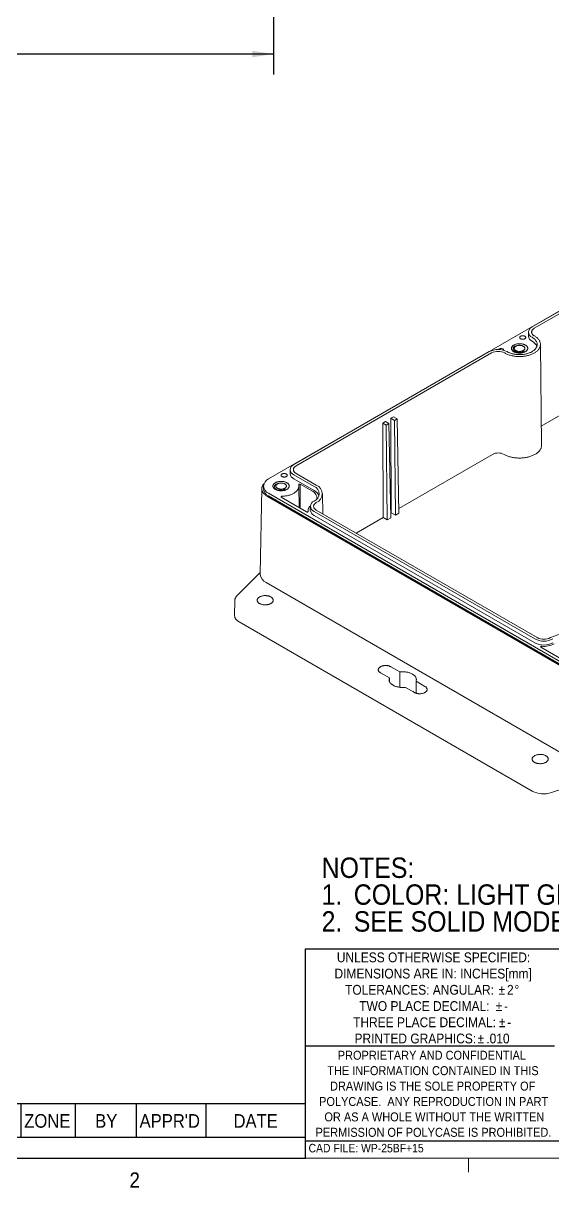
# Model space of a CAD drawing. Header units: inches. Extents: x 0.3 to 33.9, y 0.2 to 21.7.
# Drawn here: x 25.96 to 29.21, y 0.28 to 7.41 of the extents above; entities that cross this region are included whole.
import ezdxf

# ---------------------------------------------------------------- set-up
doc = ezdxf.new("R2010")
doc.units = ezdxf.units.IN
doc.header["$MEASUREMENT"] = 0
doc.linetypes.add('SLD-Dashed', pattern=[0.075, 0.05, -0.025])
doc.linetypes.add('SLD-Solid', pattern=[0])
doc.layers.add('FORMAT', color=7, linetype='SLD-Solid')
doc.layers.add('SLD-0', color=7, linetype='SLD-Solid')
doc.styles.add('SLDTEXTSTYLE1', font='GOTHIC.TTF', dxfattribs={"width": 0.913})
doc.dimstyles.new('SLDDIMSTYLE1', dxfattribs={"dimtxt": 0.125, "dimasz": 0.13, "dimexe": 0, "dimexo": 0.0625, "dimgap": 0.03125, "dimtad": 0, "dimtih": 1, "dimtoh": 1, "dimdec": 3, "dimrnd": 1e-09, "dimzin": 12, "dimdsep": 46, "dimtxsty": 'SLDTEXTSTYLE1', "dimsah": 1, "dimcen": 0.09, "dimadec": 0, "dimazin": 3, "dimtfac": 1, "dimtdec": 3, "dimtofl": 0, "dimtmove": 0, "dimatfit": 3, "dimfxl": 0, "dimfrac": 2, "dimtolj": 1, "dimtzin": 12, "dimarcsym": 0})

# ---------------------------------------------------------------- blocks, each defined once
blk = doc.blocks.new('SW_NOTE_1')
at = {"layer": 'SLD-0', "color": 0, "char_height": 0.125, "attachment_point": 1, "style": 'SLDTEXTSTYLE1'}
for s, insert in [('NOTES:', (0, 0.1597)), ('1.', (0, -0.0047)), ('COLOR: LIGHT GRAY', (0.1969, -0.0047)), ('2.', (0, -0.1691)), ('SEE SOLID MODEL FOR COMPLETE PART DEFINITION.', (0.1969, -0.1691))]:
    blk.add_mtext(s, dxfattribs=dict(at, insert=insert))
blk = doc.blocks.new('SW_NOTE_2')
at = {"layer": 'FORMAT', "color": 0, "char_height": 0.06, "attachment_point": 2, "style": 'SLDTEXTSTYLE1'}
for s, insert in [('UNLESS OTHERWISE SPECIFIED:', (0.5672, 0.0766)), ('DIMENSIONS ARE IN: INCHES[mm]', (0.5648, -0.0227)), ('TOLERANCES: ANGULAR: ', (0.4813, -0.1221)), ('%%p', (0.9859, -0.1221)), ('2', (1.0375, -0.1221)), ('%%d', (1.0774, -0.1221)), ('TWO PLACE DECIMAL: ', (0.511, -0.2215)), ('%%p', (0.9679, -0.2215)), ('-', (1.011, -0.2215)), ('THREE PLACE DECIMAL: ', (0.5121, -0.3208)), ('%%p', (0.9875, -0.3208)), ('-', (1.0306, -0.3208)), ('PRINTED GRAPHICS: ', (0.4556, -0.4202)), ('.010', (0.9616, -0.4202)), ('%%p', (0.8567, -0.4202))]:
    blk.add_mtext(s, dxfattribs=dict(at, insert=insert))
blk = doc.blocks.new('SW_NOTE_4')
at = {"layer": 'FORMAT', "color": 0, "char_height": 0.055, "attachment_point": 2, "style": 'SLDTEXTSTYLE1'}
for s, insert in [('PROPRIETARY AND CONFIDENTIAL', (0.5827, 0.0703)), ('THE INFORMATION CONTAINED IN THIS', (0.5892, -0.0241)), ('DRAWING IS THE SOLE PROPERTY OF', (0.5875, -0.1185)), ('POLYCASE.  ANY REPRODUCTION IN PART ', (0.5935, -0.2129)), ('OR AS A WHOLE WITHOUT THE WRITTEN ', (0.5977, -0.3072)), ('PERMISSION OF POLYCASE IS PROHIBITED.', (0.5923, -0.4016))]:
    blk.add_mtext(s, dxfattribs=dict(at, insert=insert))
blk = doc.blocks.new('SW_TABLEANNOTATION_0')
at = {"layer": 'SLD-0', "color": 0}
for p, q in [((0, 0), (0, -0.3333)), ((4.4719, 0), (0, 0)), ((0.2775, 0), (0.2775, -0.2036)), ((2.7288, 0), (2.7288, -0.2036)), ((3.0624, 0), (3.0624, -0.2036)), ((3.4352, 0), (3.4352, -0.2036)), ((3.8628, 0), (3.8628, -0.2036)), ((4.4719, -0.3333), (4.4719, 0)), ((0, -0.2036), (4.4719, -0.2036)), ((0, -0.3333), (4.4719, -0.3333))]:
    blk.add_line(p, q, dxfattribs=at)
at = {"layer": 'SLD-0', "color": 0, "attachment_point": 1, "style": 'SLDTEXTSTYLE1'}
for s, insert, char_height in [('REV.', (0.0209, -0.0625), 0.08333), ('DESCRIPTION', (1.1543, -0.0625), 0.083333), ('ZONE', (2.7497, -0.0625), 0.08333), ('BY', (3.1841, -0.0625), 0.08333), ("APPR'D", (3.4561, -0.0625), 0.08333), ('DATE', (4.0314, -0.0625), 0.08333), ('REVISIONS', (1.9634, -0.2291), 0.08333)]:
    blk.add_mtext(s, dxfattribs=dict(at, insert=insert, char_height=char_height))
blk = doc.blocks.new('*D52')
at = {"layer": 'SLD-0'}
for p, q in [((22.7314, 8.1331), (22.7314, 7.1)), ((27.4952, 8.1331), (27.4952, 7.1)), ((22.7314, 7.225), (24.5858, 7.225)), ((27.4952, 7.225), (25.3431, 7.225))]:
    blk.add_line(p, q, dxfattribs=at)
for points in [[(22.7314, 7.225), (22.8614, 7.205), (22.8614, 7.245)], [(27.4952, 7.225), (27.3652, 7.245), (27.3652, 7.205)]]:
    blk.add_solid(points, dxfattribs=at)
at = {"layer": 'SLD-0', "char_height": 0.125, "attachment_point": 1, "style": 'SLDTEXTSTYLE1'}
for s, insert in [('2X ', (24.5858, 7.2854, 0.8179)), ('4.764', (24.8259, 7.2854, 0.8179))]:
    blk.add_mtext(s, dxfattribs=dict(at, insert=insert))

msp = doc.modelspace()

# ---------------------------------------------------------------- linework, layer by layer
at = {"color": 7, "linetype": 'SLD-Solid', "lineweight": 15}
for p, q in [((30.3865, 6.30997), (27.46579, 4.62388)), ((30.2763, 6.24503), (29.07899, 5.55384)), ((30.29044, 6.23686), (29.09313, 5.54567)), ((29.05644, 5.5224), (29.05644, 5.49829)), ((29.13722, 4.82948), (29.13062, 5.44734)), ((28.81736, 5.4028), (27.62005, 4.71161)), ((28.8315, 5.39464), (27.63419, 4.70344)), ((29.13597, 4.94712), (29.69545, 5.2701)), ((28.23141, 5.00414), (28.21479, 4.99455)), ((28.21479, 4.99455), (28.21635, 4.41624)), ((28.21479, 4.99455), (28.236, 4.9823)), ((28.25262, 4.9919), (28.23141, 5.00414)), ((28.236, 4.9823), (28.25262, 4.9919)), ((28.26408, 4.41429), (28.25262, 4.9919)), ((28.18138, 4.97527), (28.16477, 4.96567)), ((28.16477, 4.96567), (28.16633, 4.38736)), ((28.16477, 4.96567), (28.18598, 4.95343)), ((28.2026, 4.96302), (28.18138, 4.97527)), ((28.18598, 4.95343), (28.2026, 4.96302)), ((28.19188, 4.37261), (28.18598, 4.95343)), ((28.21405, 4.38541), (28.2026, 4.96302)), ((28.24191, 4.40149), (28.236, 4.9823)), ((28.2635, 4.44346), (28.83617, 4.77405)), ((27.5975, 4.68018), (27.5975, 4.65607)), ((27.62005, 4.64875), (27.7438, 4.57731)), ((27.63419, 4.65691), (27.75794, 4.58547)), ((27.42428, 4.5645), (27.41311, 4.04216)), ((27.43411, 4.57973), (27.43411, 4.56366)), ((27.62005, 4.62463), (27.7438, 4.5532)), ((27.65217, 4.44852), (27.65077, 4.58012)), ((27.65881, 4.44469), (27.65991, 4.5906)), ((27.65991, 4.5906), (27.73425, 4.54769)), ((27.45883, 4.51549), (29.32383, 3.43885)), ((27.46579, 4.53558), (29.33078, 3.45894)), ((27.46579, 4.51951), (29.33078, 3.44287)), ((27.69862, 4.42171), (27.54335, 4.51135)), ((27.54726, 4.50909), (27.54725, 4.51716)), ((27.79732, 4.41007), (27.79601, 4.53287)), ((27.70774, 4.43228), (27.70764, 4.42216)), ((27.70863, 4.4236), (27.70865, 4.4246)), ((27.72124, 4.45607), (27.72124, 4.43196)), ((27.7438, 4.42464), (29.09684, 3.64354)), ((27.75794, 4.43281), (29.11099, 3.65171)), ((27.7438, 4.40053), (29.09684, 3.61943)), ((28.00149, 4.2922), (28.16633, 4.38736)), ((28.19188, 4.37261), (28.16633, 4.38736)), ((28.21405, 4.38541), (28.19188, 4.37261)), ((28.21348, 4.41458), (28.21635, 4.41624)), ((28.24191, 4.40149), (28.21635, 4.41624)), ((28.26408, 4.41429), (28.24191, 4.40149)), ((27.4133, 4.05105), (27.27468, 3.91244)), ((27.41314, 4.04216), (27.41317, 4.03915)), ((27.45094, 3.98872), (29.31593, 2.91208)), ((27.25863, 3.87731), (27.25674, 3.78864)), ((29.07952, 2.71213), (27.28556, 3.74776)), ((29.13353, 3.59335), (29.2888, 3.50372)), ((29.13853, 3.59047), (29.13854, 3.59914)), ((28.15052, 3.43647), (28.20517, 3.40492)), ((28.2692, 3.44189), (28.21455, 3.47344)), ((28.2692, 3.44189), (28.2692, 3.34749)), ((28.20517, 3.40492), (28.20517, 3.38445)), ((28.2195, 3.3661), (28.23741, 3.35576)), ((28.42334, 3.3529), (28.36869, 3.38445)), ((28.36869, 3.38445), (28.36869, 3.31179)), ((28.30466, 3.34749), (28.35931, 3.31594)), ((29.47296, 2.79463), (29.19833, 2.7031))]:
    msp.add_line(p, q, dxfattribs=at)
at = {"color": 7, "linetype": 'SLD-Solid', "lineweight": 0}
for p, q in [((33.51583, 0.46397), (0.51583, 0.46397)), ((28.69017, 0.46397), (28.69017, 0.37917))]:
    msp.add_line(p, q, dxfattribs=at)
at = {"color": 7, "linetype": 'SLD-Solid', "lineweight": 15, "flags": 128}
for points in [[(29.09313, 5.49914), (29.09727, 5.49663), (29.10121, 5.49401), (29.10493, 5.49129), (29.10842, 5.48848), (29.11168, 5.48557), (29.1147, 5.48258), (29.11748, 5.4795), (29.12, 5.47636), (29.12226, 5.47315), (29.12426, 5.46989), (29.126, 5.46657), (29.12746, 5.46321), (29.12865, 5.45981), (29.12956, 5.45639), (29.13019, 5.45294), (29.13054, 5.44948), (29.13061, 5.44602), (29.1304, 5.44256), (29.12991, 5.4391), (29.12914, 5.43567), (29.12809, 5.43226), (29.12676, 5.42888), (29.12516, 5.42554), (29.1233, 5.42225), (29.12116, 5.41901), (29.11877, 5.41583), (29.11612, 5.41272), (29.11322, 5.40969), (29.11008, 5.40674), (29.1067, 5.40387), (29.1031, 5.40111), (29.09927, 5.39844), (29.09523, 5.39588), (29.09099, 5.39343), (29.08655, 5.39109), (29.08192, 5.38888), (29.07713, 5.3868), (29.07217, 5.38485), (29.06705, 5.38304), (29.0618, 5.38136), (29.05641, 5.37984), (29.05091, 5.37845), (29.0453, 5.37722), (29.0396, 5.37614), (29.03381, 5.37522), (29.02796, 5.37446), (29.02205, 5.37385), (29.0161, 5.3734), (29.01012, 5.37312), (29.00412, 5.373), (28.99812, 5.37304), (28.99213, 5.37324), (28.98616, 5.37361), (28.98023, 5.37413), (28.97435, 5.37482), (28.96853, 5.37566), (28.96278, 5.37666), (28.95712, 5.37782), (28.95157, 5.37913), (28.94612, 5.38058), (28.9408, 5.38218), (28.93561, 5.38393), (28.93058, 5.38581), (28.9257, 5.38783), (28.92099, 5.38997), (28.91645, 5.39224), (28.91211, 5.39464)], [(29.07899, 5.49097), (29.08276, 5.48868), (29.08632, 5.48629), (29.08967, 5.48379), (29.0928, 5.4812), (29.09569, 5.47851), (29.09835, 5.47575), (29.10076, 5.47292), (29.10292, 5.47001), (29.10482, 5.46705), (29.10645, 5.46404), (29.10783, 5.46098), (29.10893, 5.45789), (29.10976, 5.45476), (29.11031, 5.45162), (29.11059, 5.44847), (29.11059, 5.44531), (29.11031, 5.44215), (29.10976, 5.43901), (29.10893, 5.43589), (29.10783, 5.43279), (29.10645, 5.42973), (29.10482, 5.42672), (29.10292, 5.42376), (29.10076, 5.42086), (29.09835, 5.41802), (29.09569, 5.41526), (29.0928, 5.41258), (29.08967, 5.40998), (29.08632, 5.40749), (29.08276, 5.40509), (29.07899, 5.4028), (29.07502, 5.40062), (29.07087, 5.39857), (29.06654, 5.39663), (29.06205, 5.39483), (29.05741, 5.39316), (29.05263, 5.39162), (29.04771, 5.39023), (29.04268, 5.38899), (29.03755, 5.38789), (29.03233, 5.38694), (29.02704, 5.38615), (29.02168, 5.38552), (29.01627, 5.38504), (29.01082, 5.38472), (29.00536, 5.38456), (28.99989, 5.38456), (28.99442, 5.38472), (28.98898, 5.38504), (28.98357, 5.38552), (28.97821, 5.38615), (28.97291, 5.38694), (28.96769, 5.38789), (28.96256, 5.38899), (28.95753, 5.39023), (28.95262, 5.39162), (28.94783, 5.39316), (28.94319, 5.39483), (28.9387, 5.39663), (28.93437, 5.39857), (28.93022, 5.40062), (28.92625, 5.4028)], [(29.00899, 5.48176), (29.00746, 5.48276), (29.00615, 5.48386), (29.00509, 5.48504), (29.00429, 5.48629), (29.00376, 5.48759), (29.00351, 5.48892), (29.00355, 5.49025), (29.00387, 5.49157), (29.00447, 5.49285), (29.00533, 5.49409), (29.00646, 5.49525), (29.00782, 5.49633), (29.0094, 5.4973), (29.01118, 5.49815), (29.01312, 5.49887), (29.0152, 5.49945), (29.01739, 5.49987), (29.01965, 5.50014), (29.02196, 5.50024), (29.02426, 5.50018), (29.02654, 5.49995), (29.02875, 5.49957), (29.03086, 5.49903), (29.03284, 5.49834), (29.03466, 5.49753), (29.03629, 5.49658), (29.03771, 5.49553), (29.0389, 5.49439), (29.03983, 5.49317), (29.0405, 5.49189), (29.04089, 5.49058), (29.04099, 5.48925), (29.04081, 5.48792), (29.04036, 5.48661), (29.03962, 5.48535), (29.03862, 5.48415), (29.03738, 5.48303), (29.0359, 5.482), (29.03422, 5.48109), (29.03236, 5.4803), (29.03034, 5.47965), (29.0282, 5.47915), (29.02597, 5.47881), (29.02369, 5.47862), (29.02138, 5.4786), (29.01908, 5.47875), (29.01684, 5.47905), (29.01467, 5.47951), (29.01262, 5.48013), (29.01072, 5.48088), (29.00899, 5.48176)], [(29.09313, 5.54567), (29.09036, 5.54395), (29.08781, 5.54212), (29.08549, 5.54019), (29.08341, 5.53817), (29.08159, 5.53607), (29.08003, 5.5339), (29.07875, 5.53167), (29.07774, 5.5294), (29.07702, 5.52709), (29.07658, 5.52475), (29.07644, 5.5224), (29.07658, 5.52006), (29.07702, 5.51772), (29.07774, 5.51541), (29.07875, 5.51313), (29.08003, 5.5109), (29.08159, 5.50873), (29.08341, 5.50663), (29.08549, 5.50461), (29.08781, 5.50268), (29.09036, 5.50086), (29.09313, 5.49914)], [(28.96727, 5.40237), (28.97001, 5.4009), (28.97293, 5.39955), (28.97602, 5.39834), (28.97926, 5.39726), (28.98263, 5.39632), (28.98611, 5.39553), (28.98968, 5.39489), (28.99333, 5.39441), (28.99702, 5.39409), (29.00075, 5.39393), (29.00449, 5.39393), (29.00822, 5.39409), (29.01192, 5.39441), (29.01556, 5.39489), (29.01914, 5.39553), (29.02262, 5.39632), (29.02599, 5.39726), (29.02922, 5.39834), (29.03231, 5.39955), (29.03524, 5.4009), (29.03798, 5.40237), (29.04052, 5.40395), (29.04285, 5.40564), (29.04496, 5.40742), (29.04683, 5.40929), (29.04845, 5.41123), (29.04982, 5.41324), (29.05092, 5.41531), (29.05175, 5.41741), (29.05231, 5.41954), (29.05259, 5.4217), (29.05259, 5.42386), (29.05231, 5.42601), (29.05175, 5.42814), (29.05092, 5.43025), (29.04982, 5.43231), (29.04845, 5.43432), (29.04683, 5.43626), (29.04496, 5.43813), (29.04285, 5.43992), (29.04052, 5.4416), (29.03798, 5.44319), (29.03524, 5.44465), (29.03231, 5.446), (29.02922, 5.44722), (29.02599, 5.4483), (29.02262, 5.44923), (29.01914, 5.45002), (29.01556, 5.45066), (29.01192, 5.45114), (29.00822, 5.45146), (29.00449, 5.45162), (29.00075, 5.45162), (28.99702, 5.45146), (28.99333, 5.45114), (28.98968, 5.45066), (28.98611, 5.45002), (28.98263, 5.44923), (28.97926, 5.4483), (28.97602, 5.44722), (28.97293, 5.446), (28.97001, 5.44465), (28.96727, 5.44319), (28.96472, 5.4416), (28.96239, 5.43992), (28.96029, 5.43813), (28.95842, 5.43626), (28.95679, 5.43432), (28.95543, 5.43231), (28.95433, 5.43025), (28.95349, 5.42814), (28.95294, 5.42601), (28.95266, 5.42386), (28.95266, 5.4217), (28.95294, 5.41954), (28.95349, 5.41741), (28.95433, 5.41531), (28.95543, 5.41324), (28.95679, 5.41123), (28.95842, 5.40929), (28.96029, 5.40742), (28.96239, 5.40564), (28.96472, 5.40395), (28.96727, 5.40237)], [(28.96727, 5.40237), (28.97001, 5.4009), (28.97293, 5.39955), (28.97602, 5.39834), (28.97926, 5.39726), (28.98263, 5.39632), (28.98611, 5.39553), (28.98968, 5.39489), (28.99333, 5.39441), (28.99702, 5.39409), (29.00075, 5.39393), (29.00449, 5.39393), (29.00822, 5.39409), (29.01192, 5.39441), (29.01556, 5.39489), (29.01914, 5.39553), (29.02262, 5.39632), (29.02599, 5.39726), (29.02922, 5.39834), (29.03231, 5.39955), (29.03524, 5.4009), (29.03798, 5.40237), (29.04052, 5.40395), (29.04285, 5.40564), (29.04496, 5.40742), (29.04683, 5.40929), (29.04845, 5.41123), (29.04982, 5.41324), (29.05092, 5.41531), (29.05175, 5.41741), (29.05231, 5.41954), (29.05259, 5.4217), (29.05259, 5.42386), (29.05231, 5.42601), (29.05175, 5.42814), (29.05092, 5.43025), (29.04982, 5.43231), (29.04845, 5.43432), (29.04683, 5.43626), (29.04496, 5.43813), (29.04285, 5.43992), (29.04052, 5.4416), (29.03798, 5.44319), (29.03524, 5.44465), (29.03231, 5.446), (29.02922, 5.44722), (29.02599, 5.4483), (29.02262, 5.44923), (29.01914, 5.45002), (29.01556, 5.45066), (29.01192, 5.45114), (29.00822, 5.45146), (29.00449, 5.45162), (29.00075, 5.45162), (28.99702, 5.45146), (28.99333, 5.45114), (28.98968, 5.45066), (28.98611, 5.45002), (28.98263, 5.44923), (28.97926, 5.4483), (28.97602, 5.44722), (28.97293, 5.446), (28.97001, 5.44465), (28.96727, 5.44319), (28.96472, 5.4416), (28.96239, 5.43992), (28.96029, 5.43813), (28.95842, 5.43626), (28.95679, 5.43432), (28.95543, 5.43231), (28.95433, 5.43025), (28.95349, 5.42814), (28.95294, 5.42601), (28.95266, 5.42386), (28.95266, 5.4217), (28.95294, 5.41954), (28.95349, 5.41741), (28.95433, 5.41531), (28.95543, 5.41324), (28.95679, 5.41123), (28.95842, 5.40929), (28.96029, 5.40742), (28.96239, 5.40564), (28.96472, 5.40395), (28.96727, 5.40237)], [(28.97965, 5.40952), (28.98187, 5.40835), (28.98427, 5.40731), (28.98682, 5.40639), (28.9895, 5.40562), (28.9923, 5.405), (28.99519, 5.40452), (28.99813, 5.40421), (29.00112, 5.40405), (29.00412, 5.40405), (29.00711, 5.40421), (29.01006, 5.40452), (29.01294, 5.405), (29.01574, 5.40562), (29.01843, 5.40639), (29.02098, 5.40731), (29.02337, 5.40835), (29.02559, 5.40952), (29.02761, 5.4108), (29.02942, 5.41218), (29.031, 5.41365), (29.03233, 5.4152), (29.03342, 5.41682), (29.03424, 5.41848), (29.03479, 5.42019), (29.03507, 5.42191), (29.03507, 5.42364), (29.03479, 5.42537), (29.03424, 5.42707), (29.03342, 5.42873), (29.03233, 5.43035), (29.031, 5.4319), (29.02942, 5.43337), (29.02761, 5.43475), (29.02559, 5.43603), (29.02337, 5.4372), (29.02098, 5.43824), (29.01843, 5.43916), (29.01574, 5.43993), (29.01294, 5.44055), (29.01006, 5.44103), (29.00711, 5.44135), (29.00412, 5.44151), (29.00112, 5.44151), (28.99813, 5.44135), (28.99519, 5.44103), (28.9923, 5.44055), (28.9895, 5.43993), (28.98682, 5.43916), (28.98427, 5.43824), (28.98187, 5.4372), (28.97965, 5.43603), (28.97763, 5.43475), (28.97583, 5.43337), (28.97425, 5.4319), (28.97291, 5.43035), (28.97183, 5.42873), (28.971, 5.42707), (28.97045, 5.42537), (28.97018, 5.42364), (28.97018, 5.42191), (28.97045, 5.42019), (28.971, 5.41848), (28.97183, 5.41682), (28.97291, 5.4152), (28.97425, 5.41365), (28.97583, 5.41218), (28.97763, 5.4108), (28.97965, 5.40952)], [(28.90744, 4.77405), (28.91187, 4.77161), (28.91649, 4.76928), (28.92129, 4.76708), (28.92626, 4.76501), (28.93138, 4.76307), (28.93665, 4.76127), (28.94206, 4.7596), (28.94759, 4.75808), (28.95324, 4.75671), (28.95899, 4.75549), (28.96483, 4.75442), (28.97075, 4.7535), (28.97674, 4.75274), (28.98278, 4.75214), (28.98886, 4.7517), (28.99497, 4.75142), (29.00109, 4.7513), (29.00722, 4.75134), (29.01334, 4.75154), (29.01943, 4.7519), (29.02549, 4.75242), (29.03151, 4.7531), (29.03746, 4.75394), (29.04334, 4.75494), (29.04914, 4.75608), (29.05484, 4.75738), (29.06043, 4.75883), (29.0659, 4.76042), (29.07125, 4.76215), (29.07645, 4.76402), (29.08149, 4.76603), (29.08637, 4.76817), (29.09108, 4.77043), (29.09561, 4.77282), (29.09994, 4.77532), (29.10407, 4.77793), (29.108, 4.78065), (29.1117, 4.78347), (29.11518, 4.78638), (29.11842, 4.78938), (29.12142, 4.79247), (29.12418, 4.79563), (29.12668, 4.79885), (29.12893, 4.80215), (29.13092, 4.80549), (29.13264, 4.80889), (29.13409, 4.81232), (29.13527, 4.8158), (29.13617, 4.8193), (29.1368, 4.82281), (29.13715, 4.82635), (29.13722, 4.82948)], [(27.57397, 4.65334), (27.57224, 4.65422), (27.57033, 4.65498), (27.56828, 4.65559), (27.56612, 4.65605), (27.56387, 4.65636), (27.56157, 4.6565), (27.55927, 4.65648), (27.55698, 4.6563), (27.55475, 4.65595), (27.55261, 4.65545), (27.55059, 4.6548), (27.54873, 4.65402), (27.54705, 4.6531), (27.54557, 4.65208), (27.54433, 4.65096), (27.54333, 4.64975), (27.5426, 4.64849), (27.54214, 4.64718), (27.54196, 4.64586), (27.54207, 4.64452), (27.54246, 4.64321), (27.54312, 4.64193), (27.54406, 4.64072), (27.54524, 4.63957), (27.54666, 4.63852), (27.54829, 4.63758), (27.55011, 4.63676), (27.55209, 4.63607), (27.55421, 4.63554), (27.55642, 4.63515), (27.55869, 4.63493), (27.561, 4.63487), (27.5633, 4.63497), (27.56556, 4.63523), (27.56775, 4.63566), (27.56983, 4.63623), (27.57178, 4.63695), (27.57355, 4.6378), (27.57513, 4.63877), (27.5765, 4.63985), (27.57762, 4.64101), (27.57849, 4.64225), (27.57908, 4.64354), (27.5794, 4.64486), (27.57944, 4.64619), (27.57919, 4.64751), (27.57866, 4.64881), (27.57786, 4.65006), (27.5768, 4.65124), (27.5755, 4.65234), (27.57397, 4.65334)], [(27.63419, 4.70344), (27.63142, 4.70173), (27.62887, 4.6999), (27.62655, 4.69797), (27.62447, 4.69595), (27.62265, 4.69385), (27.62109, 4.69168), (27.61981, 4.68945), (27.6188, 4.68717), (27.61808, 4.68486), (27.61764, 4.68252), (27.6175, 4.68018), (27.61764, 4.67783), (27.61808, 4.67549), (27.6188, 4.67318), (27.61981, 4.67091), (27.62109, 4.66868), (27.62265, 4.66651), (27.62447, 4.66441), (27.62655, 4.66239), (27.62887, 4.66046), (27.63142, 4.65863), (27.63419, 4.65691)], [(27.4373, 4.59477), (27.4356, 4.59278), (27.43325, 4.58973), (27.43117, 4.58661), (27.42935, 4.58343), (27.42781, 4.58021), (27.42654, 4.57695), (27.42555, 4.57365), (27.42484, 4.57034), (27.42441, 4.567), (27.42427, 4.56366), (27.42441, 4.56032), (27.42484, 4.55698), (27.42555, 4.55366), (27.42654, 4.55037), (27.42781, 4.54711), (27.42935, 4.54388), (27.43117, 4.54071), (27.43325, 4.53759), (27.4356, 4.53453), (27.4382, 4.53155), (27.44106, 4.52864), (27.44416, 4.52581), (27.44749, 4.52308), (27.45105, 4.52044), (27.45484, 4.51791), (27.45883, 4.51549)], [(27.50691, 4.55932), (27.50966, 4.55785), (27.51258, 4.55651), (27.51567, 4.55529), (27.51891, 4.55421), (27.52228, 4.55328), (27.52576, 4.55249), (27.52933, 4.55185), (27.53297, 4.55137), (27.53667, 4.55105), (27.5404, 4.55089), (27.54414, 4.55089), (27.54787, 4.55105), (27.55157, 4.55137), (27.55521, 4.55185), (27.55878, 4.55249), (27.56226, 4.55328), (27.56563, 4.55421), (27.56887, 4.55529), (27.57196, 4.55651), (27.57488, 4.55785), (27.57763, 4.55932), (27.58017, 4.5609), (27.5825, 4.56259), (27.58461, 4.56438), (27.58648, 4.56624), (27.5881, 4.56819), (27.58946, 4.5702), (27.59057, 4.57226), (27.5914, 4.57437), (27.59196, 4.5765), (27.59223, 4.57865), (27.59223, 4.58081), (27.59196, 4.58296), (27.5914, 4.5851), (27.59057, 4.5872), (27.58946, 4.58927), (27.5881, 4.59127), (27.58648, 4.59322), (27.58461, 4.59509), (27.5825, 4.59687), (27.58017, 4.59856), (27.57763, 4.60014), (27.57488, 4.60161), (27.57196, 4.60296), (27.56887, 4.60417), (27.56563, 4.60525), (27.56226, 4.60619), (27.55878, 4.60698), (27.55521, 4.60761), (27.55157, 4.60809), (27.54787, 4.60842), (27.54414, 4.60858), (27.5404, 4.60858), (27.53667, 4.60842), (27.53297, 4.60809), (27.52933, 4.60761), (27.52576, 4.60698), (27.52228, 4.60619), (27.51891, 4.60525), (27.51567, 4.60417), (27.51258, 4.60296), (27.50966, 4.60161), (27.50691, 4.60014), (27.50437, 4.59856), (27.50204, 4.59687), (27.49993, 4.59509), (27.49806, 4.59322), (27.49644, 4.59127), (27.49508, 4.58927), (27.49397, 4.5872), (27.49314, 4.5851), (27.49258, 4.58296), (27.4923, 4.58081), (27.4923, 4.57865), (27.49258, 4.5765), (27.49314, 4.57437), (27.49397, 4.57226), (27.49508, 4.5702), (27.49644, 4.56819), (27.49806, 4.56624), (27.49993, 4.56438), (27.50204, 4.56259), (27.50437, 4.5609), (27.50691, 4.55932)], [(27.50691, 4.55932), (27.50966, 4.55785), (27.51258, 4.55651), (27.51567, 4.55529), (27.51891, 4.55421), (27.52228, 4.55328), (27.52576, 4.55249), (27.52933, 4.55185), (27.53297, 4.55137), (27.53667, 4.55105), (27.5404, 4.55089), (27.54414, 4.55089), (27.54787, 4.55105), (27.55157, 4.55137), (27.55521, 4.55185), (27.55878, 4.55249), (27.56226, 4.55328), (27.56563, 4.55421), (27.56887, 4.55529), (27.57196, 4.55651), (27.57488, 4.55785), (27.57763, 4.55932), (27.58017, 4.5609), (27.5825, 4.56259), (27.58461, 4.56438), (27.58648, 4.56624), (27.5881, 4.56819), (27.58946, 4.5702), (27.59057, 4.57226), (27.5914, 4.57437), (27.59196, 4.5765), (27.59223, 4.57865), (27.59223, 4.58081), (27.59196, 4.58296), (27.5914, 4.5851), (27.59057, 4.5872), (27.58946, 4.58927), (27.5881, 4.59127), (27.58648, 4.59322), (27.58461, 4.59509), (27.5825, 4.59687), (27.58017, 4.59856), (27.57763, 4.60014), (27.57488, 4.60161), (27.57196, 4.60296), (27.56887, 4.60417), (27.56563, 4.60525), (27.56226, 4.60619), (27.55878, 4.60698), (27.55521, 4.60761), (27.55157, 4.60809), (27.54787, 4.60842), (27.54414, 4.60858), (27.5404, 4.60858), (27.53667, 4.60842), (27.53297, 4.60809), (27.52933, 4.60761), (27.52576, 4.60698), (27.52228, 4.60619), (27.51891, 4.60525), (27.51567, 4.60417), (27.51258, 4.60296), (27.50966, 4.60161), (27.50691, 4.60014), (27.50437, 4.59856), (27.50204, 4.59687), (27.49993, 4.59509), (27.49806, 4.59322), (27.49644, 4.59127), (27.49508, 4.58927), (27.49397, 4.5872), (27.49314, 4.5851), (27.49258, 4.58296), (27.4923, 4.58081), (27.4923, 4.57865), (27.49258, 4.5765), (27.49314, 4.57437), (27.49397, 4.57226), (27.49508, 4.5702), (27.49644, 4.56819), (27.49806, 4.56624), (27.49993, 4.56438), (27.50204, 4.56259), (27.50437, 4.5609), (27.50691, 4.55932)], [(27.5193, 4.56647), (27.52152, 4.56531), (27.52391, 4.56426), (27.52646, 4.56335), (27.52915, 4.56258), (27.53195, 4.56195), (27.53483, 4.56148), (27.53778, 4.56116), (27.54077, 4.561), (27.54377, 4.561), (27.54676, 4.56116), (27.54971, 4.56148), (27.55259, 4.56195), (27.55539, 4.56258), (27.55807, 4.56335), (27.56063, 4.56426), (27.56302, 4.56531), (27.56524, 4.56647), (27.56726, 4.56775), (27.56907, 4.56914), (27.57065, 4.57061), (27.57198, 4.57216), (27.57307, 4.57377), (27.57389, 4.57544), (27.57444, 4.57714), (27.57472, 4.57887), (27.57472, 4.5806), (27.57444, 4.58232), (27.57389, 4.58403), (27.57307, 4.58569), (27.57198, 4.58731), (27.57065, 4.58886), (27.56907, 4.59033), (27.56726, 4.59171), (27.56524, 4.59299), (27.56302, 4.59416), (27.56063, 4.5952), (27.55807, 4.59611), (27.55539, 4.59689), (27.55259, 4.59751), (27.54971, 4.59798), (27.54676, 4.5983), (27.54377, 4.59846), (27.54077, 4.59846), (27.53778, 4.5983), (27.53483, 4.59798), (27.53195, 4.59751), (27.52915, 4.59689), (27.52646, 4.59611), (27.52391, 4.5952), (27.52152, 4.59416), (27.5193, 4.59299), (27.51728, 4.59171), (27.51547, 4.59033), (27.51389, 4.58886), (27.51256, 4.58731), (27.51147, 4.58569), (27.51065, 4.58403), (27.5101, 4.58232), (27.50982, 4.5806), (27.50982, 4.57887), (27.5101, 4.57714), (27.51065, 4.57544), (27.51147, 4.57377), (27.51256, 4.57216), (27.51389, 4.57061), (27.51547, 4.56914), (27.51728, 4.56775), (27.5193, 4.56647)], [(27.54725, 4.51716), (27.55285, 4.51739), (27.55841, 4.51779), (27.56393, 4.51836), (27.56939, 4.51908), (27.57478, 4.51997), (27.58008, 4.52102), (27.58528, 4.52223), (27.59037, 4.52359), (27.59533, 4.5251), (27.60014, 4.52675), (27.60481, 4.52855), (27.6093, 4.53048), (27.61362, 4.53254), (27.61774, 4.53473), (27.62167, 4.53704), (27.62538, 4.53947), (27.62887, 4.542), (27.63213, 4.54463), (27.63515, 4.54736), (27.63793, 4.55017), (27.64044, 4.55306), (27.6427, 4.55602), (27.64468, 4.55905), (27.6464, 4.56213), (27.64783, 4.56526), (27.64899, 4.56842), (27.64986, 4.57162), (27.65044, 4.57484), (27.65073, 4.57807), (27.65074, 4.58131), (27.65045, 4.58454), (27.64988, 4.58776)], [(27.64988, 4.58776), (27.64985, 4.58853), (27.65013, 4.58928), (27.6507, 4.58997), (27.65151, 4.59058), (27.65255, 4.59106), (27.65374, 4.5914), (27.65504, 4.59158), (27.65637, 4.59158), (27.65767, 4.59141), (27.65887, 4.59108), (27.65991, 4.5906)], [(27.54335, 4.51135), (27.54251, 4.51196), (27.54193, 4.51267), (27.54165, 4.51344), (27.54168, 4.51423), (27.54202, 4.51499), (27.54265, 4.51568), (27.54355, 4.51628), (27.54465, 4.51674), (27.54591, 4.51704), (27.54725, 4.51716)], [(27.70865, 4.4246), (27.70868, 4.42383), (27.70842, 4.42307), (27.70786, 4.42237), (27.70705, 4.42175), (27.70602, 4.42126), (27.70482, 4.42092), (27.70352, 4.42074), (27.70218, 4.42073), (27.70088, 4.4209), (27.69967, 4.42123), (27.69862, 4.42171)], [(27.75794, 4.47934), (27.75516, 4.47762), (27.75261, 4.47579), (27.75029, 4.47386), (27.74821, 4.47184), (27.74639, 4.46974), (27.74484, 4.46757), (27.74355, 4.46534), (27.74254, 4.46307), (27.74182, 4.46076), (27.74139, 4.45842), (27.74124, 4.45607), (27.74139, 4.45373), (27.74182, 4.45139), (27.74254, 4.44908), (27.74355, 4.4468), (27.74484, 4.44457), (27.74639, 4.4424), (27.74821, 4.4403), (27.75029, 4.43828), (27.75261, 4.43635), (27.75516, 4.43452), (27.75794, 4.43281)], [(27.47961, 3.90093), (27.47687, 3.90239), (27.47396, 3.90373), (27.47088, 3.90493), (27.46765, 3.906), (27.46428, 3.90693), (27.46081, 3.9077), (27.45724, 3.90832), (27.45361, 3.90879), (27.44992, 3.90909), (27.4462, 3.90924), (27.44248, 3.90922), (27.43877, 3.90903), (27.43509, 3.90869), (27.43147, 3.90818), (27.42793, 3.90752), (27.42448, 3.90671), (27.42115, 3.90575), (27.41795, 3.90464), (27.41491, 3.9034), (27.41204, 3.90203), (27.40936, 3.90054), (27.40688, 3.89894), (27.40461, 3.89723), (27.40258, 3.89543), (27.40079, 3.89354), (27.39925, 3.89158), (27.39797, 3.88957), (27.39697, 3.8875), (27.39623, 3.88539), (27.39577, 3.88325), (27.3956, 3.88111), (27.3957, 3.87896), (27.39609, 3.87682), (27.39676, 3.8747), (27.3977, 3.87262), (27.39891, 3.87059), (27.40038, 3.86861), (27.40211, 3.86671), (27.40408, 3.86489), (27.40629, 3.86315), (27.40872, 3.86152), (27.41135, 3.86), (27.41418, 3.8586), (27.41718, 3.85733), (27.42034, 3.85619), (27.42363, 3.85519), (27.42706, 3.85434), (27.43058, 3.85364), (27.43418, 3.8531), (27.43785, 3.85271), (27.44155, 3.85249), (27.44527, 3.85243), (27.44899, 3.85253), (27.45269, 3.85279), (27.45634, 3.85322), (27.45993, 3.8538), (27.46342, 3.85454), (27.46682, 3.85543), (27.47008, 3.85646), (27.4732, 3.85763), (27.47616, 3.85894), (27.47894, 3.86037), (27.48152, 3.86192), (27.4839, 3.86358), (27.48605, 3.86533), (27.48796, 3.86718), (27.48963, 3.8691), (27.49103, 3.87109), (27.49218, 3.87314), (27.49305, 3.87523), (27.49365, 3.87735), (27.49396, 3.87949), (27.494, 3.88164), (27.49375, 3.88379), (27.49323, 3.88592), (27.49242, 3.88802), (27.49135, 3.89008), (27.49, 3.89208), (27.4884, 3.89402), (27.48655, 3.89589), (27.48446, 3.89767), (27.48214, 3.89935), (27.47961, 3.90093)], [(29.13854, 3.59914), (29.1372, 3.59916), (29.13589, 3.59901), (29.13467, 3.59869), (29.13361, 3.59822), (29.13276, 3.59763), (29.13216, 3.59693), (29.13185, 3.59618), (29.13183, 3.59541), (29.13212, 3.59466), (29.1327, 3.59396), (29.13353, 3.59335)], [(28.21455, 3.47344), (28.21194, 3.47483), (28.20915, 3.4761), (28.20619, 3.47724), (28.20309, 3.47824), (28.19986, 3.4791), (28.19653, 3.47981), (28.19311, 3.48037), (28.18962, 3.48077), (28.18609, 3.48101), (28.18254, 3.48109), (28.17898, 3.48101), (28.17545, 3.48077), (28.17197, 3.48037), (28.16855, 3.47981), (28.16521, 3.4791), (28.16198, 3.47824), (28.15888, 3.47724), (28.15592, 3.4761), (28.15313, 3.47483), (28.15052, 3.47344), (28.14811, 3.47193), (28.14591, 3.47032), (28.14393, 3.46861), (28.1422, 3.46682), (28.14071, 3.46496), (28.13948, 3.46303), (28.13851, 3.46106), (28.13782, 3.45904), (28.1374, 3.45701), (28.13726, 3.45496), (28.1374, 3.4529), (28.13782, 3.45087), (28.13851, 3.44885), (28.13948, 3.44688), (28.14071, 3.44495), (28.1422, 3.44309), (28.14393, 3.4413), (28.14591, 3.43959), (28.14811, 3.43798), (28.15052, 3.43647)], [(28.36869, 3.38445), (28.36959, 3.38724), (28.37021, 3.39006), (28.37054, 3.39289), (28.37057, 3.39573), (28.37032, 3.39856), (28.36979, 3.40138), (28.36896, 3.40418), (28.36786, 3.40694), (28.36647, 3.40967), (28.36481, 3.41234), (28.36288, 3.41495), (28.36069, 3.41749), (28.35824, 3.41995), (28.35555, 3.42232), (28.35262, 3.4246), (28.34946, 3.42678), (28.34609, 3.42884), (28.34251, 3.43079), (28.33875, 3.43261), (28.3348, 3.4343), (28.33069, 3.43585), (28.32642, 3.43727), (28.32202, 3.43853), (28.3175, 3.43965), (28.31288, 3.4406), (28.30816, 3.4414), (28.30337, 3.44204), (28.29852, 3.44252), (28.29364, 3.44283), (28.28873, 3.44297), (28.28381, 3.44295), (28.27891, 3.44276), (28.27403, 3.44241), (28.2692, 3.44189)], [(28.20517, 3.40492), (28.20427, 3.40214), (28.20366, 3.39932), (28.20333, 3.39649), (28.20329, 3.39365), (28.20354, 3.39082), (28.20408, 3.388), (28.2049, 3.3852), (28.20601, 3.38243), (28.2074, 3.37971), (28.20906, 3.37704), (28.21099, 3.37443), (28.21318, 3.37189), (28.21562, 3.36943), (28.21832, 3.36706), (28.22125, 3.36478), (28.2244, 3.3626), (28.22777, 3.36054), (28.23135, 3.35859), (28.23512, 3.35677), (28.23907, 3.35508), (28.24318, 3.35352), (28.24744, 3.35211), (28.25184, 3.35085), (28.25636, 3.34973), (28.26099, 3.34877), (28.2657, 3.34797), (28.27049, 3.34733), (28.27534, 3.34686), (28.28023, 3.34655), (28.28514, 3.3464), (28.29005, 3.34643), (28.29495, 3.34661), (28.29983, 3.34697), (28.30466, 3.34749)], [(28.35931, 3.31594), (28.36192, 3.31455), (28.36472, 3.31328), (28.36767, 3.31214), (28.37077, 3.31113), (28.374, 3.31027), (28.37734, 3.30956), (28.38076, 3.30901), (28.38425, 3.30861), (28.38778, 3.30837), (28.39133, 3.30829), (28.39488, 3.30837), (28.39841, 3.30861), (28.4019, 3.30901), (28.40532, 3.30956), (28.40865, 3.31027), (28.41188, 3.31113), (28.41498, 3.31214), (28.41794, 3.31328), (28.42073, 3.31455), (28.42334, 3.31594), (28.42576, 3.31745), (28.42796, 3.31906), (28.42993, 3.32077), (28.43167, 3.32256), (28.43316, 3.32442), (28.43439, 3.32635), (28.43535, 3.32832), (28.43605, 3.33033), (28.43646, 3.33237), (28.4366, 3.33442), (28.43646, 3.33647), (28.43605, 3.33851), (28.43535, 3.34052), (28.43439, 3.3425), (28.43316, 3.34442), (28.43167, 3.34629), (28.42993, 3.34808), (28.42796, 3.34979), (28.42576, 3.3514), (28.42334, 3.3529)], [(29.16386, 2.92863), (29.16112, 2.93009), (29.15821, 2.93143), (29.15513, 2.93264), (29.1519, 2.93371), (29.14853, 2.93463), (29.14506, 2.93541), (29.14149, 2.93603), (29.13786, 2.93649), (29.13417, 2.9368), (29.13045, 2.93694), (29.12673, 2.93692), (29.12302, 2.93674), (29.11934, 2.93639), (29.11572, 2.93589), (29.11218, 2.93523), (29.10873, 2.93441), (29.1054, 2.93345), (29.1022, 2.93235), (29.09916, 2.93111), (29.09629, 2.92974), (29.09361, 2.92825), (29.09113, 2.92664), (29.08886, 2.92493), (29.08683, 2.92313), (29.08504, 2.92125), (29.0835, 2.91929), (29.08223, 2.91727), (29.08122, 2.9152), (29.08048, 2.91309), (29.08002, 2.91096), (29.07985, 2.90881), (29.07995, 2.90666), (29.08034, 2.90452), (29.08101, 2.90241), (29.08195, 2.90033), (29.08316, 2.89829), (29.08463, 2.89632), (29.08636, 2.89441), (29.08833, 2.89259), (29.09054, 2.89086), (29.09297, 2.88923), (29.0956, 2.88771), (29.09843, 2.8863), (29.10143, 2.88503), (29.10459, 2.88389), (29.10789, 2.88289), (29.11131, 2.88204), (29.11483, 2.88134), (29.11843, 2.8808), (29.1221, 2.88042), (29.1258, 2.88019), (29.12952, 2.88013), (29.13324, 2.88023), (29.13694, 2.8805), (29.14059, 2.88092), (29.14418, 2.8815), (29.14768, 2.88224), (29.15107, 2.88313), (29.15433, 2.88416), (29.15745, 2.88534), (29.16041, 2.88664), (29.16319, 2.88807), (29.16577, 2.88962), (29.16815, 2.89128), (29.1703, 2.89304), (29.17221, 2.89488), (29.17388, 2.89681), (29.17528, 2.8988), (29.17643, 2.90084), (29.1773, 2.90293), (29.1779, 2.90505), (29.17822, 2.9072), (29.17825, 2.90935), (29.178, 2.91149), (29.17748, 2.91362), (29.17667, 2.91572), (29.1756, 2.91778), (29.17425, 2.91978), (29.17265, 2.92172), (29.1708, 2.92359), (29.16871, 2.92537), (29.16639, 2.92705), (29.16386, 2.92863)]]:
    msp.add_lwpolyline(points, dxfattribs=at)
at = {"color": 7, "linetype": 'SLD-Dashed', "lineweight": 0, "flags": 128}
for points in [[(29.03009, 5.40512), (29.01817, 5.4004), (29.00409, 5.39849), (28.98976, 5.39965), (28.97712, 5.40371), (28.96787, 5.41014), (28.96328, 5.41806), (28.96394, 5.4264), (28.96979, 5.43404), (28.98002, 5.43995), (28.99325, 5.44332), (29.00771, 5.44371), (29.02143, 5.44105), (29.03256, 5.43572), (29.0396, 5.42842), (29.0416, 5.42015), (29.03828, 5.41202), (29.03011, 5.40512)], [(27.56763, 4.56086), (27.5557, 4.55614), (27.54161, 4.55422), (27.52728, 4.55538), (27.51464, 4.55944), (27.5054, 4.56587), (27.5008, 4.57379), (27.50147, 4.58213), (27.50731, 4.58977), (27.51755, 4.59568), (27.53078, 4.59905), (27.54523, 4.59944), (27.55895, 4.59678), (27.57008, 4.59145), (27.57712, 4.58415), (27.57912, 4.57588), (27.57581, 4.56775), (27.56763, 4.56086)]]:
    msp.add_lwpolyline(points, dxfattribs=at)
at = {"color": 7, "linetype": 'SLD-Solid', "lineweight": 15}
for centre, radius, start, end in [((29.09518, 5.50228), 0.03895, 185.880716, 245.439425), ((29.09112, 5.5224), 0.03369, 111.109362, 248.890638), ((28.88752, 5.39636), 0.02616, 60.386189, 131.97481), ((28.89649, 5.4105), 0.00947, 4.348993, 65.314131), ((29.0508, 5.41113), 0.06246, 22.302963, 63.16881), ((28.87181, 5.29807), 0.11804, 62.530369, 117.469631), ((28.87181, 5.31716), 0.08733, 62.515308, 117.484692), ((28.87181, 4.70543), 0.07733, 62.558967, 117.441033), ((27.63219, 4.68018), 0.03369, 111.109362, 248.890638), ((27.63624, 4.66006), 0.03895, 185.880716, 245.439425), ((27.48797, 4.56886), 0.05411, 185.517255, 245.802886), ((27.48268, 4.57973), 0.04727, 110.929895, 249.070105), ((27.72662, 4.53241), 0.04807, 290.929895, 69.070105), ((27.73753, 4.53241), 0.05685, 291.030752, 68.969248), ((27.71722, 4.50627), 0.04478, 353.352496, 67.649379), ((27.71516, 4.49653), 0.06349, 22.034448, 63.190722), ((27.7441, 4.43148), 0.03612, 128.756519, 190.981319), ((27.75998, 4.43595), 0.03895, 185.880716, 245.439425), ((27.75593, 4.45607), 0.03369, 111.109362, 248.890638), ((27.47877, 4.04892), 0.06633, 188.474856, 245.187354), ((27.30497, 3.79205), 0.04836, 184.041577, 246.328076), ((29.15129, 3.74827), 0.11804, 242.530369, 297.469631), ((29.15129, 3.72918), 0.08733, 242.515308, 297.484692), ((29.28352, 3.47475), 0.19941, 62.549565, 117.450435), ((29.15129, 3.72416), 0.11804, 242.530369, 297.469631), ((29.15233, 3.73415), 0.13571, 264.166296, 297.636516), ((28.30643, 3.25644), 0.07865, 52.450914, 67.554463), ((29.14971, 2.84952), 0.15428, 242.938477, 288.369118)]:
    msp.add_arc(centre, radius, start, end, dxfattribs=at)
msp.add_open_spline([(27.27468, 3.91244), (27.27415, 3.91189), (27.27268, 3.9104), (27.27046, 3.90785), (27.26811, 3.90479), (27.26601, 3.90165), (27.26417, 3.89843), (27.26259, 3.89516), (27.26128, 3.89185), (27.26023, 3.8885), (27.25944, 3.88514), (27.25892, 3.88176), (27.25866, 3.87915), (27.25866, 3.87766), (27.25866, 3.8773)], degree=3, knots=[0, 0, 0, 0, 0.0565014, 0.15381859, 0.25021537, 0.34520278, 0.43869721, 0.53069541, 0.6212655, 0.71053448, 0.79867392, 0.88588664, 0.97239584, 1, 1, 1, 1], dxfattribs=at)
at = {"layer": 'SLD-0', "color": 7}
for p, q in [((27.69116, 0.46397), (27.69116, 1.74719)), ((27.69116, 1.74719), (33.51583, 1.74719)), ((29.2172, 1.15001), (27.69116, 1.15001)), ((27.69116, 0.57191), (30.75711, 0.57191))]:
    msp.add_line(p, q, dxfattribs=at)

# ---------------------------------------------------------------- block references
at = {"layer": 'FORMAT', "color": 7}
for name, p in [('SW_NOTE_2', (27.90873, 1.64776)), ('SW_NOTE_4', (27.883, 1.05228))]:
    msp.add_blockref(name, p, dxfattribs=at)
at = {"layer": 'SLD-0', "color": 7}
msp.add_blockref('SW_NOTE_1', (27.7902, 2.14596), dxfattribs=at)
at = {"layer": 'SLD-0'}
msp.add_blockref('SW_TABLEANNOTATION_0', (23.2193, 0.79722), dxfattribs=at)

# ---------------------------------------------------------------- texts
at = {"color": 7, "linetype": 'Continuous', "lineweight": 0, "insert": (26.61383, 0.37779), "char_height": 0.09375, "attachment_point": 1, "style": 'SLDTEXTSTYLE1'}
msp.add_mtext('2', dxfattribs=at)
at = {"layer": 'FORMAT', "color": 7, "insert": (27.71044, 0.55234), "char_height": 0.0520833, "attachment_point": 1, "style": 'SLDTEXTSTYLE1'}
msp.add_mtext('CAD FILE: WP-25BF+15', dxfattribs=at)

# ---------------------------------------------------------------- dimensions: what is measured, and where the dimension line sits
at = {"layer": 'SLD-0'}
dim = msp.add_linear_dim(base=(27.49519, 7.22498), p1=(22.73141, 8.18313), p2=(27.49519, 8.18313), text='2X <>', dimstyle='SLDDIMSTYLE1', dxfattribs=at)
dim.commit()
dim.dimension.update_dxf_attribs({"geometry": '*D52', "text_midpoint": (24.96442, 7.22498), "dimtype": 160})

doc.saveas('drawing.dxf')
